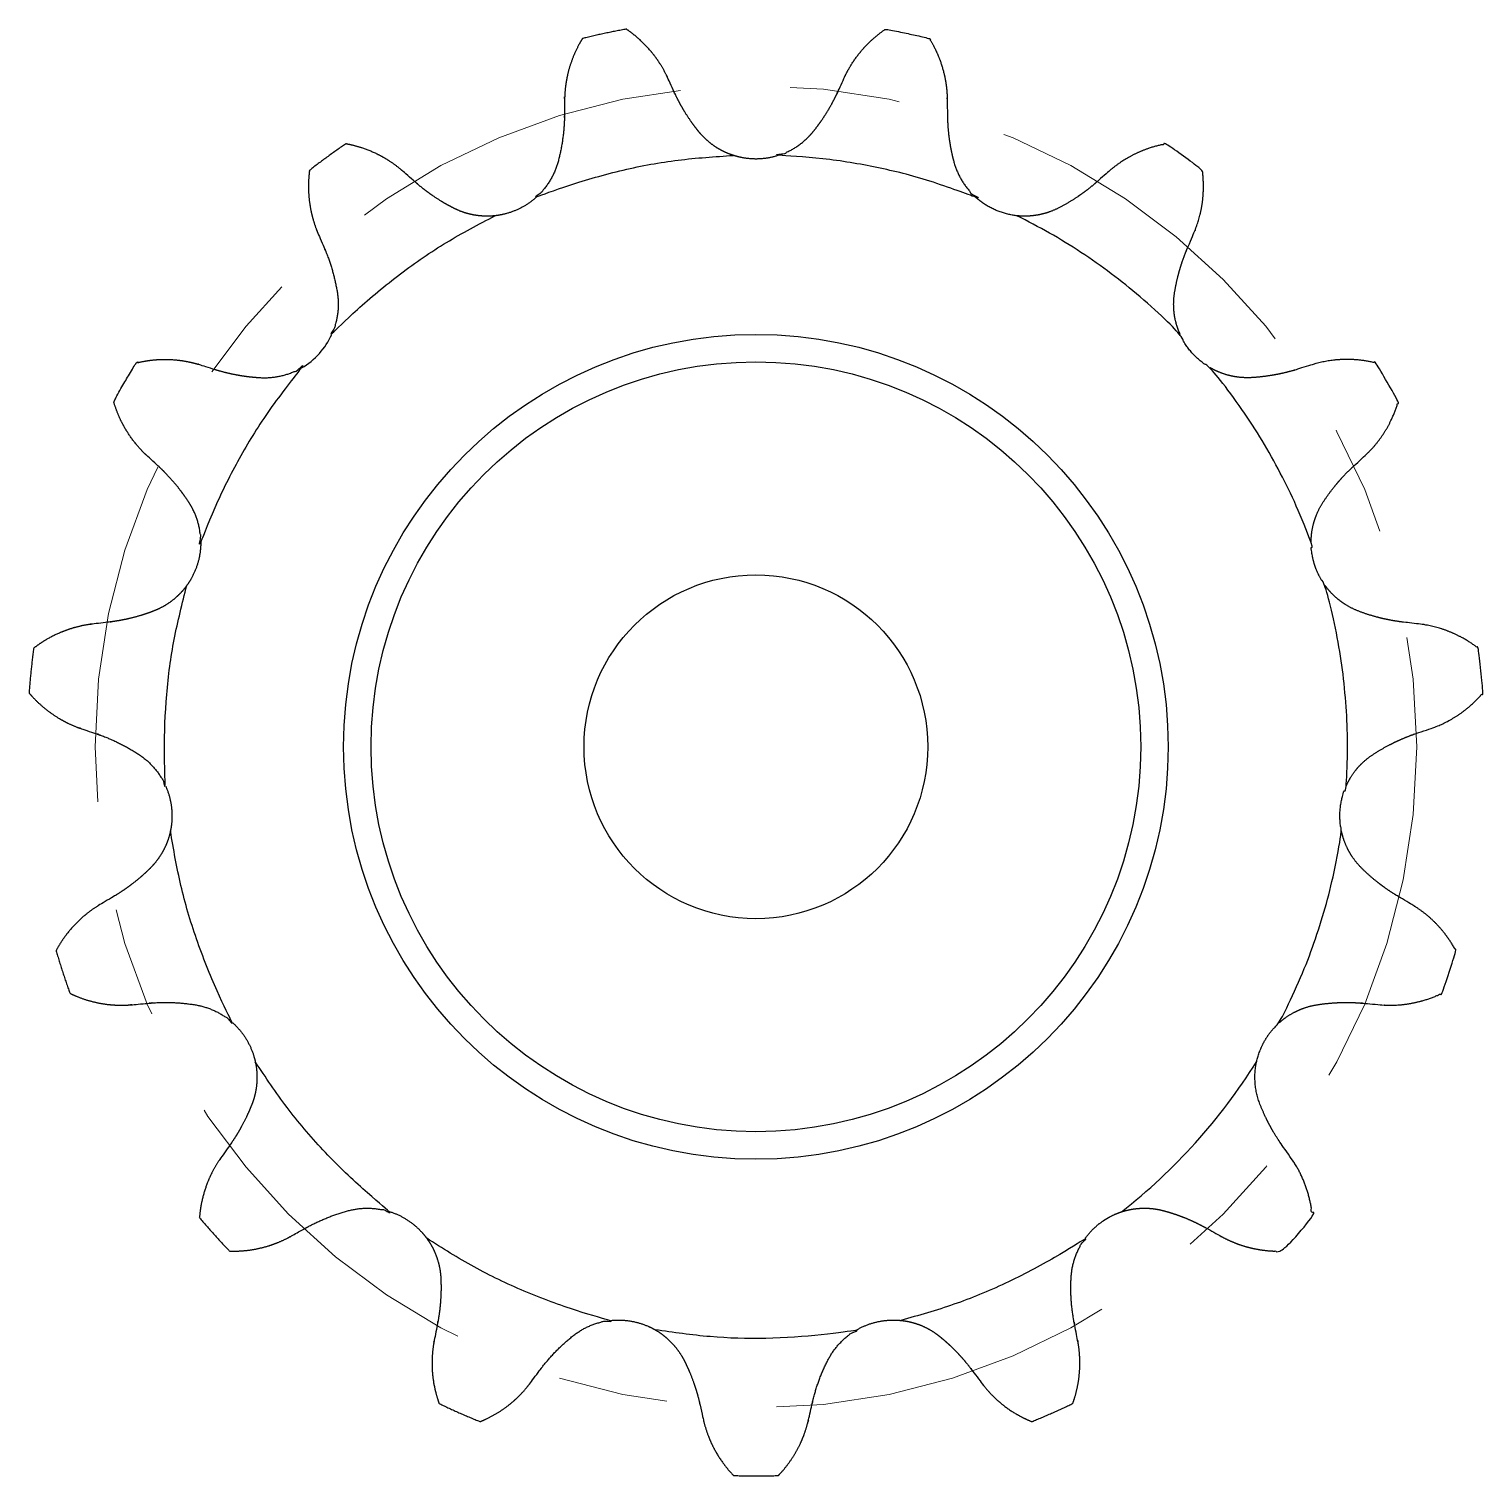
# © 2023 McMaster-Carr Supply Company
# Model space of a CAD drawing. Header units: inches. Extents: x 1.31 to 6.59, y 1.26 to 4.15.
# Drawn here: x 1.308 to 2.631, y 1.26 to 2.576 of the extents above; entities that cross this region are included whole.
import ezdxf

# ---------------------------------------------------------------- set-up
doc = ezdxf.new("R2010")
doc.units = ezdxf.units.IN
doc.header["$LTSCALE"] = 0.5209
doc.header["$MEASUREMENT"] = 0
doc.linetypes.add('SLD-Center', pattern=[0.75, 0.6, -0.05, 0.05, -0.05])
doc.linetypes.add('SLD-Solid', pattern=[0])

msp = doc.modelspace()

# ---------------------------------------------------------------- linework, layer by layer
at = {"color": 8, "linetype": 'SLD-Center', "lineweight": 18}
msp.add_circle((1.9693, 1.9234), 0.601, dxfattribs=at)
at = {"color": 7, "linetype": 'SLD-Solid', "lineweight": 25}
for radius in [0.375, 0.35, 0.1563]:
    msp.add_circle((1.9693, 1.9234), radius, dxfattribs=at)
for centre, radius, start, end in [((1.5226, 2.3257), 0.0668, 300.1467, 335.8533), ((1.9693, 1.9234), 0.538, 308.1824, 327.8176)]:
    msp.add_arc(centre, radius, start, end, dxfattribs=at)
for points, weights, knots in [([(1.9898, 2.4611), (1.9764, 2.4567), (1.9623, 2.4567), (1.9489, 2.4611), (1.9426, 2.4631), (1.9369, 2.4659), (1.9262, 2.4732), (1.9215, 2.4776), (1.9174, 2.4826), (1.9084, 2.4937), (1.901, 2.5057), (1.895, 2.5186), (1.893, 2.523), (1.891, 2.5274), (1.889, 2.5318), (1.8849, 2.5407), (1.8797, 2.5488), (1.8671, 2.5637), (1.8597, 2.5703), (1.8515, 2.5759), (1.8381, 2.5735), (1.8248, 2.5706), (1.8116, 2.5674), (1.8064, 2.559), (1.8024, 2.5501), (1.7969, 2.5314), (1.7955, 2.5217), (1.7953, 2.5119), (1.7953, 2.5071), (1.7952, 2.5022), (1.7952, 2.4974), (1.795, 2.4832), (1.7931, 2.4692), (1.7894, 2.4554), (1.7877, 2.4493), (1.7851, 2.4432), (1.7784, 2.4323), (1.7742, 2.4272), (1.7694, 2.4229), (1.8267, 2.4459), (1.8871, 2.4587), (1.9489, 2.4611)], [1, 0.967896410737, 0.967896410737, 1, 1, 1, 1, 1, 1, 1, 1, 1, 1, 1, 1, 1, 1, 1, 1, 1, 0.999684874895, 0.999684874895, 1, 1, 1, 1, 1, 1, 1, 1, 1, 1, 1, 1, 1, 1, 1, 1, 1, 0.990236995429, 0.990236995429, 1], [0, 0, 0, 0, 0.623198, 0.623198, 0.623198, 1.123198, 1.123198, 1.623198, 1.623198, 1.623198, 2.623198, 2.623198, 2.623198, 2.623576, 2.623576, 2.623576, 3.123576, 3.123576, 3.623576, 3.623576, 3.623576, 3.685072, 3.685072, 3.685072, 4.185072, 4.185072, 4.685072, 4.685072, 4.685072, 4.685451, 4.685451, 4.685451, 5.685451, 5.685451, 5.685451, 6.185451, 6.185451, 6.685451, 6.685451, 6.685451, 7.02815, 7.02815, 7.02815, 7.02815]), ([(2.1435, 2.4974), (2.1435, 2.5022), (2.1434, 2.5071), (2.1433, 2.5119), (2.1432, 2.5217), (2.1418, 2.5312), (2.1363, 2.5499), (2.1323, 2.559), (2.1271, 2.5674), (2.1139, 2.5706), (2.1006, 2.5735), (2.0872, 2.5759), (2.079, 2.5703), (2.0717, 2.5638), (2.0591, 2.549), (2.0538, 2.5407), (2.0497, 2.5318), (2.0477, 2.5274), (2.0457, 2.523), (2.0437, 2.5186), (2.0377, 2.5057), (2.0303, 2.4937), (2.0213, 2.4826), (2.0172, 2.4776), (2.0126, 2.4733), (2.0019, 2.466), (1.9961, 2.4631), (1.9898, 2.4611), (2.0515, 2.4587), (2.112, 2.4459), (2.1693, 2.4229), (2.1644, 2.4273), (2.1603, 2.4322), (2.1536, 2.4432), (2.151, 2.4492), (2.1493, 2.4554), (2.1456, 2.4692), (2.1437, 2.4832), (2.1435, 2.4974)], [1, 1, 1, 1, 1, 1, 1, 1, 1, 0.999684874895, 0.999684874895, 1, 1, 1, 1, 1, 1, 1, 1, 1, 1, 1, 1, 1, 1, 1, 1, 1, 0.990236995429, 0.990236995429, 1, 1, 1, 1, 1, 1, 1, 1, 1], [0, 0, 0, 0, 0.000378, 0.000378, 0.000378, 0.500378, 0.500378, 1.000378, 1.000378, 1.000378, 1.061875, 1.061875, 1.061875, 1.561875, 1.561875, 2.061875, 2.061875, 2.061875, 2.062253, 2.062253, 2.062253, 3.062253, 3.062253, 3.062253, 3.562253, 3.562253, 4.062253, 4.062253, 4.062253, 4.404953, 4.404953, 4.404953, 4.904953, 4.904953, 5.404953, 5.404953, 5.404953, 6.404953, 6.404953, 6.404953, 6.404953]), ([(1.7694, 2.4229), (1.7589, 2.4135), (1.746, 2.4078), (1.732, 2.4062), (1.7255, 2.4055), (1.719, 2.4058), (1.7063, 2.4081), (1.7002, 2.4102), (1.6945, 2.4131), (1.6817, 2.4196), (1.67, 2.4276), (1.6594, 2.4369), (1.6557, 2.4401), (1.6521, 2.4433), (1.6485, 2.4465), (1.6411, 2.453), (1.6331, 2.4583), (1.6155, 2.4667), (1.6061, 2.4698), (1.5963, 2.4716), (1.5851, 2.4639), (1.5741, 2.4559), (1.5633, 2.4476), (1.562, 2.4378), (1.562, 2.4281), (1.5646, 2.4087), (1.5672, 2.3992), (1.571, 2.3903), (1.573, 2.3858), (1.5749, 2.3814), (1.5768, 2.3769), (1.5824, 2.3639), (1.5863, 2.3503), (1.5886, 2.3362), (1.5896, 2.3299), (1.5897, 2.3234), (1.588, 2.3106), (1.5862, 2.3044), (1.5835, 2.2984), (1.6266, 2.3427), (1.6765, 2.379), (1.732, 2.4062)], [1, 0.967896410737, 0.967896410737, 1, 1, 1, 1, 1, 1, 1, 1, 1, 1, 1, 1, 1, 1, 1, 1, 1, 0.999684874895, 0.999684874895, 1, 1, 1, 1, 1, 1, 1, 1, 1, 1, 1, 1, 1, 1, 1, 1, 1, 0.990236995429, 0.990236995429, 1], [0, 0, 0, 0, 0.623198, 0.623198, 0.623198, 1.123198, 1.123198, 1.623198, 1.623198, 1.623198, 2.623198, 2.623198, 2.623198, 2.623576, 2.623576, 2.623576, 3.123576, 3.123576, 3.623576, 3.623576, 3.623576, 3.685072, 3.685072, 3.685072, 4.185072, 4.185072, 4.685072, 4.685072, 4.685072, 4.685451, 4.685451, 4.685451, 5.685451, 5.685451, 5.685451, 6.185451, 6.185451, 6.685451, 6.685451, 6.685451, 7.02815, 7.02815, 7.02815, 7.02815]), ([(2.3552, 2.2984), (2.3525, 2.3044), (2.3507, 2.3106), (2.349, 2.3234), (2.3491, 2.3298), (2.3501, 2.3362), (2.3524, 2.3503), (2.3563, 2.3639), (2.3619, 2.3769), (2.3638, 2.3814), (2.3657, 2.3858), (2.3676, 2.3903), (2.3715, 2.3992), (2.3741, 2.4086), (2.3767, 2.4279), (2.3767, 2.4378), (2.3754, 2.4476), (2.3646, 2.4559), (2.3536, 2.4639), (2.3424, 2.4716), (2.3326, 2.4698), (2.3234, 2.4668), (2.3058, 2.4584), (2.2976, 2.453), (2.2902, 2.4465), (2.2866, 2.4433), (2.283, 2.4401), (2.2793, 2.4369), (2.2687, 2.4276), (2.257, 2.4196), (2.2442, 2.4131), (2.2385, 2.4102), (2.2325, 2.4082), (2.2198, 2.4058), (2.2132, 2.4055), (2.2067, 2.4062), (2.1927, 2.4078), (2.1798, 2.4135), (2.1693, 2.4229)], [1, 1, 1, 1, 1, 1, 1, 1, 1, 1, 1, 1, 1, 1, 1, 1, 1, 0.999684874895, 0.999684874895, 1, 1, 1, 1, 1, 1, 1, 1, 1, 1, 1, 1, 1, 1, 1, 1, 1, 0.967896410737, 0.967896410737, 1], [0, 0, 0, 0, 0.5, 0.5, 1, 1, 1, 2, 2, 2, 2.000378, 2.000378, 2.000378, 2.500378, 2.500378, 3.000378, 3.000378, 3.000378, 3.061875, 3.061875, 3.061875, 3.561875, 3.561875, 4.061875, 4.061875, 4.061875, 4.062253, 4.062253, 4.062253, 5.062253, 5.062253, 5.062253, 5.562253, 5.562253, 6.062253, 6.062253, 6.062253, 6.685451, 6.685451, 6.685451, 6.685451]), ([(2.2688, 1.4765), (2.2771, 1.4879), (2.2885, 1.4962), (2.3019, 1.5006), (2.3081, 1.5026), (2.3145, 1.5037), (2.3274, 1.504), (2.3338, 1.5033), (2.34, 1.5016), (2.3538, 1.4979), (2.3669, 1.4926), (2.3793, 1.4856), (2.3835, 1.4833), (2.3878, 1.4809), (2.392, 1.4785), (2.4005, 1.4738), (2.4095, 1.4702), (2.4284, 1.4656), (2.4383, 1.4645), (2.4482, 1.4649), (2.4576, 1.4747), (2.4667, 1.4848), (2.4755, 1.4952), (2.4748, 1.505), (2.4727, 1.5146), (2.4662, 1.5329), (2.4616, 1.5417), (2.456, 1.5496), (2.4532, 1.5536), (2.4504, 1.5575), (2.4476, 1.5615), (2.4394, 1.5731), (2.4328, 1.5855), (2.4276, 1.5989), (2.4253, 1.6049), (2.4239, 1.6111), (2.4229, 1.6241), (2.4233, 1.6305), (2.4247, 1.6369), (2.4277, 1.6507), (2.4347, 1.6629), (2.4452, 1.6724), (2.474, 1.727), (2.4931, 1.7857), (2.5019, 1.8469), (2.499, 1.8607), (2.5004, 1.8747), (2.5062, 1.8876), (2.5103, 1.9492), (2.5038, 2.0107), (2.487, 2.0701), (2.4787, 2.0815), (2.4743, 2.095), (2.4743, 2.1091), (2.453, 2.167), (2.4221, 2.2205), (2.3826, 2.268), (2.3704, 2.275), (2.3609, 2.2855), (2.3552, 2.2984), (2.3121, 2.3427), (2.2621, 2.379), (2.2067, 2.4062)], [1, 0.967896410737, 0.967896410737, 1, 1, 1, 1, 1, 1, 1, 1, 1, 1, 1, 1, 1, 1, 1, 1, 1, 0.999684874895, 0.999684874895, 1, 1, 1, 1, 1, 1, 1, 1, 1, 1, 1, 1, 1, 1, 1, 1, 1, 0.967896410737, 0.967896410737, 1, 0.990236995429, 0.990236995429, 1, 0.967896410737, 0.967896410737, 1, 0.990236995429, 0.990236995429, 1, 0.967896410737, 0.967896410737, 1, 0.990236995429, 0.990236995429, 1, 0.967896410737, 0.967896410737, 1, 0.990236995429, 0.990236995429, 1], [0, 0, 0, 0, 0.623198, 0.623198, 0.623198, 1.123198, 1.123198, 1.623198, 1.623198, 1.623198, 2.623198, 2.623198, 2.623198, 2.623576, 2.623576, 2.623576, 3.123576, 3.123576, 3.623576, 3.623576, 3.623576, 3.685072, 3.685072, 3.685072, 4.185072, 4.185072, 4.685072, 4.685072, 4.685072, 4.685451, 4.685451, 4.685451, 5.685451, 5.685451, 5.685451, 6.185451, 6.185451, 6.685451, 6.685451, 6.685451, 7.308648, 7.308648, 7.308648, 7.651348, 7.651348, 7.651348, 8.274546, 8.274546, 8.274546, 8.617245, 8.617245, 8.617245, 9.240443, 9.240443, 9.240443, 9.583143, 9.583143, 9.583143, 10.20634, 10.20634, 10.20634, 10.54904, 10.54904, 10.54904, 10.54904]), ([(1.4773, 2.2665), (1.4727, 2.2679), (1.4681, 2.2693), (1.4635, 2.2708), (1.4541, 2.2737), (1.4446, 2.2753), (1.4251, 2.2759), (1.4152, 2.2748), (1.4056, 2.2724), (1.3985, 2.2609), (1.3917, 2.2491), (1.3852, 2.2371), (1.388, 2.2276), (1.3919, 2.2187), (1.4022, 2.2022), (1.4084, 2.1945), (1.4156, 2.1879), (1.4192, 2.1846), (1.4227, 2.1813), (1.4263, 2.1781), (1.4367, 2.1684), (1.4458, 2.1576), (1.4536, 2.1456), (1.4571, 2.1402), (1.4598, 2.1344), (1.4634, 2.1221), (1.4644, 2.1156), (1.4644, 2.1091), (1.4857, 2.167), (1.5166, 2.2205), (1.5561, 2.268), (1.5505, 2.2647), (1.5445, 2.2623), (1.5319, 2.2593), (1.5255, 2.2587), (1.5191, 2.259), (1.5048, 2.2598), (1.4909, 2.2623), (1.4773, 2.2665)], [1, 1, 1, 1, 1, 1, 1, 1, 1, 0.999684874895, 0.999684874895, 1, 1, 1, 1, 1, 1, 1, 1, 1, 1, 1, 1, 1, 1, 1, 1, 1, 0.990236995429, 0.990236995429, 1, 1, 1, 1, 1, 1, 1, 1, 1], [0, 0, 0, 0, 0.000378, 0.000378, 0.000378, 0.500378, 0.500378, 1.000378, 1.000378, 1.000378, 1.061875, 1.061875, 1.061875, 1.561875, 1.561875, 2.061875, 2.061875, 2.061875, 2.062253, 2.062253, 2.062253, 3.062253, 3.062253, 3.062253, 3.562253, 3.562253, 4.062253, 4.062253, 4.062253, 4.404953, 4.404953, 4.404953, 4.904953, 4.904953, 5.404953, 5.404953, 5.404953, 6.404953, 6.404953, 6.404953, 6.404953]), ([(2.4743, 2.1091), (2.4743, 2.1156), (2.4752, 2.122), (2.4789, 2.1343), (2.4816, 2.1402), (2.4851, 2.1456), (2.4929, 2.1576), (2.502, 2.1684), (2.5124, 2.1781), (2.516, 2.1813), (2.5195, 2.1846), (2.5231, 2.1879), (2.5303, 2.1945), (2.5364, 2.202), (2.5467, 2.2185), (2.5507, 2.2276), (2.5534, 2.2371), (2.547, 2.2491), (2.5402, 2.2609), (2.5331, 2.2724), (2.5234, 2.2748), (2.5138, 2.2758), (2.4943, 2.2753), (2.4846, 2.2737), (2.4752, 2.2708), (2.4706, 2.2693), (2.466, 2.2679), (2.4614, 2.2665), (2.4478, 2.2623), (2.4339, 2.2598), (2.4196, 2.259), (2.4133, 2.2587), (2.4068, 2.2593), (2.3943, 2.2623), (2.3882, 2.2647), (2.3826, 2.268)], [1, 1, 1, 1, 1, 1, 1, 1, 1, 1, 1, 1, 1, 1, 1, 1, 1, 0.999684874895, 0.999684874895, 1, 1, 1, 1, 1, 1, 1, 1, 1, 1, 1, 1, 1, 1, 1, 1, 1], [0, 0, 0, 0, 0.5, 0.5, 1, 1, 1, 2, 2, 2, 2.000378, 2.000378, 2.000378, 2.500378, 2.500378, 3.000378, 3.000378, 3.000378, 3.061875, 3.061875, 3.061875, 3.561875, 3.561875, 4.061875, 4.061875, 4.061875, 4.062253, 4.062253, 4.062253, 5.062253, 5.062253, 5.062253, 5.562253, 5.562253, 6.062253, 6.062253, 6.062253, 6.062253]), ([(1.4644, 2.1091), (1.4643, 2.095), (1.46, 2.0815), (1.4517, 2.0701), (1.4479, 2.0648), (1.4434, 2.0602), (1.4332, 2.0523), (1.4275, 2.0492), (1.4215, 2.0468), (1.4082, 2.0417), (1.3944, 2.0383), (1.3803, 2.0367), (1.3755, 2.0361), (1.3707, 2.0355), (1.3659, 2.035), (1.3562, 2.0338), (1.3469, 2.0314), (1.3288, 2.024), (1.3202, 2.0191), (1.3124, 2.013), (1.3106, 1.9995), (1.3092, 1.986), (1.3082, 1.9724), (1.3145, 1.9649), (1.3218, 1.9584), (1.3378, 1.9474), (1.3467, 1.9429), (1.3559, 1.9398), (1.3605, 1.9383), (1.3651, 1.9367), (1.3696, 1.9352), (1.3831, 1.9306), (1.3958, 1.9244), (1.4078, 1.9166), (1.4132, 1.9131), (1.418, 1.9089), (1.4264, 1.8991), (1.4299, 1.8936), (1.4325, 1.8876), (1.4284, 1.9492), (1.4349, 2.0107), (1.4517, 2.0701)], [1, 0.967896410737, 0.967896410737, 1, 1, 1, 1, 1, 1, 1, 1, 1, 1, 1, 1, 1, 1, 1, 1, 1, 0.999684874895, 0.999684874895, 1, 1, 1, 1, 1, 1, 1, 1, 1, 1, 1, 1, 1, 1, 1, 1, 1, 0.990236995429, 0.990236995429, 1], [0, 0, 0, 0, 0.623198, 0.623198, 0.623198, 1.123198, 1.123198, 1.623198, 1.623198, 1.623198, 2.623198, 2.623198, 2.623198, 2.623576, 2.623576, 2.623576, 3.123576, 3.123576, 3.623576, 3.623576, 3.623576, 3.685072, 3.685072, 3.685072, 4.185072, 4.185072, 4.685072, 4.685072, 4.685072, 4.685451, 4.685451, 4.685451, 5.685451, 5.685451, 5.685451, 6.185451, 6.185451, 6.685451, 6.685451, 6.685451, 7.02815, 7.02815, 7.02815, 7.02815]), ([(2.5062, 1.8876), (2.5088, 1.8936), (2.5122, 1.8991), (2.5206, 1.9089), (2.5255, 1.9131), (2.5309, 1.9166), (2.5429, 1.9244), (2.5556, 1.9306), (2.569, 1.9352), (2.5736, 1.9367), (2.5782, 1.9383), (2.5828, 1.9398), (2.592, 1.9429), (2.6007, 1.9473), (2.6168, 1.9582), (2.6242, 1.9649), (2.6305, 1.9724), (2.6295, 1.986), (2.6281, 1.9995), (2.6263, 2.013), (2.6185, 2.0191), (2.61, 2.0239), (2.592, 2.0314), (2.5825, 2.0338), (2.5728, 2.035), (2.568, 2.0355), (2.5632, 2.0361), (2.5584, 2.0367), (2.5443, 2.0383), (2.5305, 2.0417), (2.5172, 2.0468), (2.5112, 2.0492), (2.5056, 2.0523), (2.4954, 2.0601), (2.4908, 2.0648), (2.487, 2.0701)], [1, 1, 1, 1, 1, 1, 1, 1, 1, 1, 1, 1, 1, 1, 1, 1, 1, 0.999684874895, 0.999684874895, 1, 1, 1, 1, 1, 1, 1, 1, 1, 1, 1, 1, 1, 1, 1, 1, 1], [0, 0, 0, 0, 0.5, 0.5, 1, 1, 1, 2, 2, 2, 2.000378, 2.000378, 2.000378, 2.500378, 2.500378, 3.000378, 3.000378, 3.000378, 3.061875, 3.061875, 3.061875, 3.561875, 3.561875, 4.061875, 4.061875, 4.061875, 4.062253, 4.062253, 4.062253, 5.062253, 5.062253, 5.062253, 5.562253, 5.562253, 6.062253, 6.062253, 6.062253, 6.062253]), ([(1.4325, 1.8876), (1.4382, 1.8747), (1.4397, 1.8607), (1.4368, 1.8469), (1.4355, 1.8405), (1.4332, 1.8344), (1.4271, 1.8231), (1.4232, 1.8179), (1.4187, 1.8133), (1.4086, 1.8032), (1.3974, 1.7946), (1.3852, 1.7873), (1.381, 1.7848), (1.3769, 1.7824), (1.3727, 1.7799), (1.3643, 1.7749), (1.3568, 1.7689), (1.3433, 1.7548), (1.3374, 1.7468), (1.3328, 1.738), (1.3366, 1.725), (1.3408, 1.7121), (1.3454, 1.6993), (1.3543, 1.6949), (1.3635, 1.6919), (1.3827, 1.6884), (1.3926, 1.688), (1.4023, 1.6889), (1.4071, 1.6893), (1.4119, 1.6898), (1.4167, 1.6902), (1.4309, 1.6915), (1.445, 1.6911), (1.4591, 1.6888), (1.4654, 1.6878), (1.4716, 1.6859), (1.4833, 1.6804), (1.4887, 1.6768), (1.4935, 1.6724), (1.4647, 1.727), (1.4456, 1.7857), (1.4368, 1.8469)], [1, 0.967896410737, 0.967896410737, 1, 1, 1, 1, 1, 1, 1, 1, 1, 1, 1, 1, 1, 1, 1, 1, 1, 0.999684874895, 0.999684874895, 1, 1, 1, 1, 1, 1, 1, 1, 1, 1, 1, 1, 1, 1, 1, 1, 1, 0.990236995429, 0.990236995429, 1], [0, 0, 0, 0, 0.623198, 0.623198, 0.623198, 1.123198, 1.123198, 1.623198, 1.623198, 1.623198, 2.623198, 2.623198, 2.623198, 2.623576, 2.623576, 2.623576, 3.123576, 3.123576, 3.623576, 3.623576, 3.623576, 3.685072, 3.685072, 3.685072, 4.185072, 4.185072, 4.685072, 4.685072, 4.685072, 4.685451, 4.685451, 4.685451, 5.685451, 5.685451, 5.685451, 6.185451, 6.185451, 6.685451, 6.685451, 6.685451, 7.02815, 7.02815, 7.02815, 7.02815]), ([(2.4452, 1.6724), (2.45, 1.6768), (2.4554, 1.6803), (2.467, 1.6859), (2.4732, 1.6878), (2.4796, 1.6888), (2.4937, 1.6911), (2.5078, 1.6915), (2.522, 1.6902), (2.5268, 1.6898), (2.5316, 1.6893), (2.5364, 1.6889), (2.5461, 1.688), (2.5558, 1.6884), (2.5749, 1.6919), (2.5844, 1.6949), (2.5933, 1.6993), (2.5979, 1.7121), (2.6021, 1.725), (2.6059, 1.738), (2.6012, 1.7468), (2.5955, 1.7547), (2.5821, 1.7688), (2.5744, 1.7749), (2.566, 1.7799), (2.5618, 1.7824), (2.5577, 1.7848), (2.5535, 1.7873), (2.5413, 1.7946), (2.5301, 1.8032), (2.52, 1.8133), (2.5155, 1.8179), (2.5116, 1.823), (2.5055, 1.8343), (2.5032, 1.8405), (2.5019, 1.8469)], [1, 1, 1, 1, 1, 1, 1, 1, 1, 1, 1, 1, 1, 1, 1, 1, 1, 0.999684874895, 0.999684874895, 1, 1, 1, 1, 1, 1, 1, 1, 1, 1, 1, 1, 1, 1, 1, 1, 1], [0, 0, 0, 0, 0.5, 0.5, 1, 1, 1, 2, 2, 2, 2.000378, 2.000378, 2.000378, 2.500378, 2.500378, 3.000378, 3.000378, 3.000378, 3.061875, 3.061875, 3.061875, 3.561875, 3.561875, 4.061875, 4.061875, 4.061875, 4.062253, 4.062253, 4.062253, 5.062253, 5.062253, 5.062253, 5.562253, 5.562253, 6.062253, 6.062253, 6.062253, 6.062253]), ([(1.4935, 1.6724), (1.504, 1.6629), (1.511, 1.6507), (1.514, 1.6369), (1.5154, 1.6305), (1.5158, 1.6241), (1.5148, 1.6112), (1.5134, 1.6049), (1.5111, 1.5989), (1.5059, 1.5855), (1.4993, 1.5731), (1.4911, 1.5615), (1.4883, 1.5575), (1.4855, 1.5536), (1.4827, 1.5496), (1.477, 1.5417), (1.4726, 1.5331), (1.466, 1.5148), (1.4639, 1.505), (1.4632, 1.4952), (1.472, 1.4848), (1.4811, 1.4747), (1.4905, 1.4649), (1.5004, 1.4645), (1.5101, 1.4656), (1.529, 1.4701), (1.5382, 1.4738), (1.5467, 1.4785), (1.5509, 1.4809), (1.5552, 1.4833), (1.5594, 1.4856), (1.5718, 1.4926), (1.5848, 1.4979), (1.5987, 1.5016), (1.6048, 1.5032), (1.6113, 1.504), (1.6242, 1.5037), (1.6306, 1.5026), (1.6368, 1.5006), (1.5882, 1.5387), (1.5469, 1.5846), (1.514, 1.6369)], [1, 0.967896410737, 0.967896410737, 1, 1, 1, 1, 1, 1, 1, 1, 1, 1, 1, 1, 1, 1, 1, 1, 1, 0.999684874895, 0.999684874895, 1, 1, 1, 1, 1, 1, 1, 1, 1, 1, 1, 1, 1, 1, 1, 1, 1, 0.990236995429, 0.990236995429, 1], [0, 0, 0, 0, 0.623198, 0.623198, 0.623198, 1.123198, 1.123198, 1.623198, 1.623198, 1.623198, 2.623198, 2.623198, 2.623198, 2.623576, 2.623576, 2.623576, 3.123576, 3.123576, 3.623576, 3.623576, 3.623576, 3.685072, 3.685072, 3.685072, 4.185072, 4.185072, 4.685072, 4.685072, 4.685072, 4.685451, 4.685451, 4.685451, 5.685451, 5.685451, 5.685451, 6.185451, 6.185451, 6.685451, 6.685451, 6.685451, 7.02815, 7.02815, 7.02815, 7.02815]), ([(1.6368, 1.5006), (1.6502, 1.4962), (1.6616, 1.4879), (1.6699, 1.4765), (1.6738, 1.4712), (1.6768, 1.4655), (1.6811, 1.4533), (1.6824, 1.447), (1.6827, 1.4405), (1.6834, 1.4263), (1.6824, 1.4122), (1.6796, 1.3982), (1.6787, 1.3935), (1.6777, 1.3888), (1.6768, 1.384), (1.6749, 1.3744), (1.6743, 1.3648), (1.6757, 1.3454), (1.6778, 1.3356), (1.6812, 1.3263), (1.6934, 1.3204), (1.7058, 1.3149), (1.7184, 1.3098), (1.7276, 1.3135), (1.736, 1.3183), (1.7515, 1.3302), (1.7584, 1.3373), (1.7642, 1.3451), (1.7671, 1.349), (1.77, 1.3528), (1.7729, 1.3567), (1.7814, 1.3681), (1.7912, 1.3783), (1.8023, 1.3873), (1.8073, 1.3913), (1.8128, 1.3946), (1.8247, 1.3996), (1.831, 1.4012), (1.8375, 1.4018), (1.7777, 1.417), (1.7212, 1.4421), (1.6699, 1.4765)], [1, 0.967896410737, 0.967896410737, 1, 1, 1, 1, 1, 1, 1, 1, 1, 1, 1, 1, 1, 1, 1, 1, 1, 0.999684874895, 0.999684874895, 1, 1, 1, 1, 1, 1, 1, 1, 1, 1, 1, 1, 1, 1, 1, 1, 1, 0.990236995429, 0.990236995429, 1], [0, 0, 0, 0, 0.623198, 0.623198, 0.623198, 1.123198, 1.123198, 1.623198, 1.623198, 1.623198, 2.623198, 2.623198, 2.623198, 2.623576, 2.623576, 2.623576, 3.123576, 3.123576, 3.623576, 3.623576, 3.623576, 3.685072, 3.685072, 3.685072, 4.185072, 4.185072, 4.685072, 4.685072, 4.685072, 4.685451, 4.685451, 4.685451, 5.685451, 5.685451, 5.685451, 6.185451, 6.185451, 6.685451, 6.685451, 6.685451, 7.02815, 7.02815, 7.02815, 7.02815]), ([(2.0611, 1.3933), (2.0733, 1.4003), (2.0871, 1.4033), (2.1012, 1.4018), (2.1077, 1.4012), (2.1139, 1.3996), (2.1258, 1.3947), (2.1314, 1.3913), (2.1364, 1.3873), (2.1475, 1.3783), (2.1573, 1.3681), (2.1658, 1.3567), (2.1687, 1.3528), (2.1716, 1.349), (2.1745, 1.3451), (2.1803, 1.3373), (2.1871, 1.3304), (2.2025, 1.3184), (2.2111, 1.3135), (2.2203, 1.3098), (2.2328, 1.3149), (2.2453, 1.3204), (2.2575, 1.3263), (2.2609, 1.3357), (2.2629, 1.3452), (2.2644, 1.3646), (2.2638, 1.3744), (2.2619, 1.384), (2.2609, 1.3888), (2.26, 1.3935), (2.2591, 1.3982), (2.2563, 1.4122), (2.2552, 1.4263), (2.256, 1.4405), (2.2563, 1.447), (2.2576, 1.4532), (2.2619, 1.4654), (2.2649, 1.4712), (2.2688, 1.4765), (2.2175, 1.4421), (2.161, 1.417), (2.1012, 1.4018)], [1, 0.967896410737, 0.967896410737, 1, 1, 1, 1, 1, 1, 1, 1, 1, 1, 1, 1, 1, 1, 1, 1, 1, 0.999684874895, 0.999684874895, 1, 1, 1, 1, 1, 1, 1, 1, 1, 1, 1, 1, 1, 1, 1, 1, 1, 0.990236995429, 0.990236995429, 1], [0, 0, 0, 0, 0.623198, 0.623198, 0.623198, 1.123198, 1.123198, 1.623198, 1.623198, 1.623198, 2.623198, 2.623198, 2.623198, 2.623576, 2.623576, 2.623576, 3.123576, 3.123576, 3.623576, 3.623576, 3.623576, 3.685072, 3.685072, 3.685072, 4.185072, 4.185072, 4.685072, 4.685072, 4.685072, 4.685451, 4.685451, 4.685451, 5.685451, 5.685451, 5.685451, 6.185451, 6.185451, 6.685451, 6.685451, 6.685451, 7.02815, 7.02815, 7.02815, 7.02815]), ([(1.8375, 1.4018), (1.8516, 1.4033), (1.8654, 1.4003), (1.8776, 1.3933), (1.8833, 1.3901), (1.8883, 1.3861), (1.8972, 1.3767), (1.901, 1.3714), (1.9039, 1.3657), (1.9104, 1.353), (1.9152, 1.3397), (1.9183, 1.3258), (1.9194, 1.3211), (1.9204, 1.3164), (1.9215, 1.3117), (1.9237, 1.3021), (1.927, 1.2931), (1.9363, 1.2759), (1.9421, 1.2679), (1.949, 1.2608), (1.9625, 1.2603), (1.9761, 1.2603), (1.9897, 1.2608), (1.9966, 1.2679), (2.0023, 1.2758), (2.0116, 1.2929), (2.015, 1.3021), (2.0172, 1.3117), (2.0183, 1.3164), (2.0193, 1.3211), (2.0204, 1.3258), (2.0235, 1.3397), (2.0283, 1.353), (2.0348, 1.3657), (2.0377, 1.3714), (2.0414, 1.3766), (2.0503, 1.386), (2.0554, 1.3901), (2.0611, 1.3933), (2.0002, 1.3828), (1.9385, 1.3828), (1.8776, 1.3933)], [1, 0.967896410737, 0.967896410737, 1, 1, 1, 1, 1, 1, 1, 1, 1, 1, 1, 1, 1, 1, 1, 1, 1, 0.999684874895, 0.999684874895, 1, 1, 1, 1, 1, 1, 1, 1, 1, 1, 1, 1, 1, 1, 1, 1, 1, 0.990236995429, 0.990236995429, 1], [0, 0, 0, 0, 0.623198, 0.623198, 0.623198, 1.123198, 1.123198, 1.623198, 1.623198, 1.623198, 2.623198, 2.623198, 2.623198, 2.623576, 2.623576, 2.623576, 3.123576, 3.123576, 3.623576, 3.623576, 3.623576, 3.685072, 3.685072, 3.685072, 4.185072, 4.185072, 4.685072, 4.685072, 4.685072, 4.685451, 4.685451, 4.685451, 5.685451, 5.685451, 5.685451, 6.185451, 6.185451, 6.685451, 6.685451, 6.685451, 7.02815, 7.02815, 7.02815, 7.02815])]:
    msp.add_rational_spline(points, weights, degree=3, knots=knots, dxfattribs=at)

doc.saveas('drawing.dxf')
